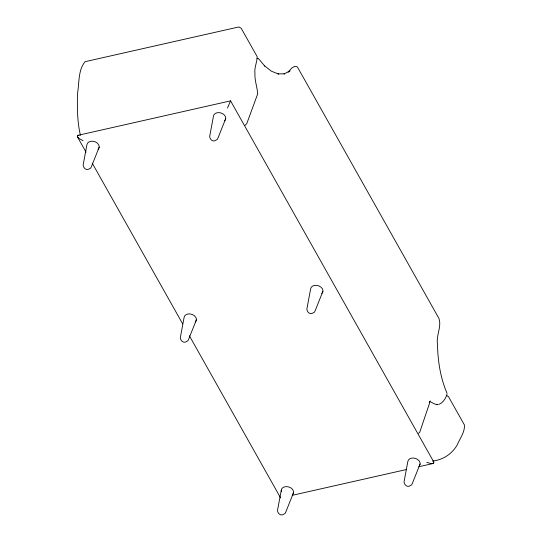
<?xml version="1.0" encoding="UTF-8"?>
<svg xmlns="http://www.w3.org/2000/svg" width="542" height="542" viewBox="0 0 542 542"><rect width="100%" height="100%" fill="white"/><g stroke="black" fill="none" stroke-linecap="round" stroke-linejoin="round"><path stroke-width="0.81" d="M281.278 490.151L277.497 510.428C277.667 512.854 279.713 515.401 282.355 514.893L285.045 513.504L285.783 512.054L293.561 492.563M86.056 152.18L77.35 136.699L77.73 135.385L230.567 100.859L433.851 462.109L433.464 463.424L418.749 466.75M230.567 100.859L227.477 108.095M447.109 393.885C445.91 398.16 443.437 402.313 439.284 404.251M99.193 147.16L91.415 166.651L90.677 168.101L87.987 169.49C85.345 169.998 83.305 167.451 83.136 165.025L86.91 144.748A6.28 4.621 16.2 0 1 95.182 141.808A6.28 4.621 16.2 0 1 98.095 149.307M225.736 118.576L217.959 138.068L217.22 139.518L214.53 140.906C211.888 141.415 209.842 138.867 209.673 136.442L213.453 116.164A6.28 4.621 16.2 0 1 221.719 113.224A6.28 4.621 16.2 0 1 224.639 120.724M196.38 319.861L188.602 339.353L187.857 340.803L185.168 342.192C182.525 342.7 180.486 340.152 180.317 337.727L184.09 317.449A6.28 4.621 16.2 0 1 192.363 314.509A6.28 4.621 16.2 0 1 195.276 322.009M322.917 291.278L315.146 310.769L314.401 312.219L311.711 313.608C309.069 314.116 307.029 311.569 306.86 309.143L310.634 288.866A6.28 4.621 16.2 0 1 318.906 285.925A6.28 4.621 16.2 0 1 321.819 293.425M420.104 463.979L412.327 483.471L411.581 484.921L408.892 486.309C406.256 486.818 404.21 484.27 404.041 481.845L407.821 461.567A6.28 4.621 16.2 0 1 415.578 458.437A6.28 4.621 16.2 0 1 419.535 465.497M429.223 402.157L430.307 400.958L419.806 432.062L418.546 433.39M244.808 125.588L246.82 123.488L257.687 93.915C257.254 87.038 254.544 80.365 254.943 73.333C254.117 67.567 257.233 62.086 257.145 56.612L241.244 28.36L239.347 27.1L238.162 27.107L85.155 61.666C77.926 69.85 79.349 83.664 77.445 93.935C77.255 107.722 77.201 121.848 80.44 135.304M433.193 460.957C443.268 459.745 452.143 453.735 457.197 444.962C459.812 438.62 464.955 432.116 464.447 425.009L448.552 396.764L446.662 395.511M292.185 495.334L406.486 469.521M436.94 404.542L438.431 404.278M77.73 135.385L79.071 135.331M433.464 463.424L430.788 463.525L426.832 462.367M257.043 58.468L258.67 58.854M257.308 58.468L258.06 58.461M431.086 402.137L434.244 403.81L437.448 404.759M83.129 140.703L79.41 138.732L77.35 136.699M264.381 65.684L271.44 71.226L278.466 74.003L278.019 73.922L284.699 73.766L283.967 73.976L290.038 70.894L288.141 72.079L291.779 68.041L294.638 66.341L296.908 66.646L297.964 67.953L438.912 318.391C441.865 326.718 435.944 335.566 437.502 344.224C437.787 360.897 440.382 377.72 446.981 393.126M432.821 461.093L433.851 462.109M259.157 59.342L264.774 66.124M92.282 163.237L182.722 323.96M189.361 335.755L280.627 497.949M281.461 491.811A6.28 4.621 16.2 0 1 288.5 486.858A6.28 4.621 16.2 0 1 292.463 494.711"/></g></svg>
